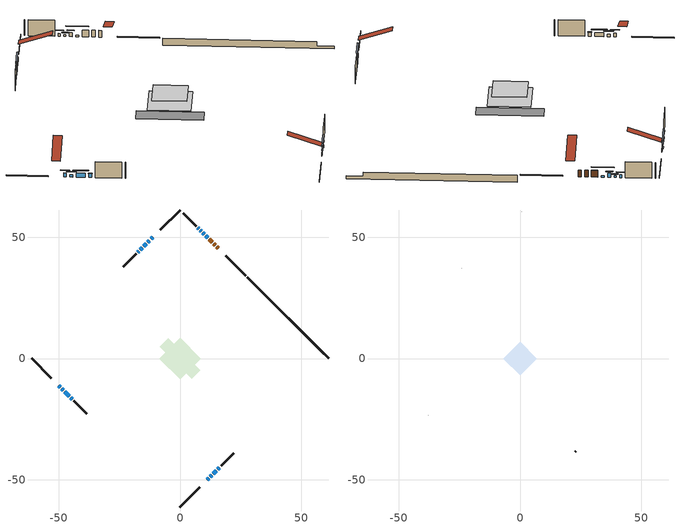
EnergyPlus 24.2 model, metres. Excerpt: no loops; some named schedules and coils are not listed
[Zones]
conditioned space
 floor adiabatic (AdiabaticFloorConstruction): -8.5,0 0,8.5 8.5,0 0,-8.5 z3.05
 floor foundation (Slab1 construction): -8.37,4.92 -4.92,8.37 8.37,-4.92 4.92,-8.37 z-1.49
 wall outside (RimJoist1 construction): 0,-61.27 8.25,-53.02 / -61.27,0 -53.02,-8.25 / 0,61.27 -8.25,53.02 / 27.13,34.14 18.88,42.38 z0.61:0.91
 wall outside (AdiabaticWallConstruction 1): 15.82,45.45 15.19,46.07 / 14.54,46.73 13.92,47.35 / 13.26,48.01 12.02,49.24 z0.61:2.64
 wall outside (AdiabaticWallConstruction): -11.31,49.95 -11.94,49.32 / -12.6,48.67 -13.32,47.95 / -15.67,45.59 -16.31,44.96 / 15.64,-45.63 16.27,-45 / -45.09,-16.17 -44.46,-16.81 / -16.96,44.31 -17.45,43.82 z0.61:1.78; 11.31,-49.95 11.91,-49.36 / -47.53,-13.74 -45.75,-15.52 / 12.56,-48.7 13.16,-48.11 / 10.05,51.22 9.45,51.81 z0.61:1.83; -49.95,-11.31 -49.45,-11.82 z0.61:1.81; -48.79,-12.47 -48.18,-13.08 z0.61:1.37; 11.37,49.9 10.7,50.56 z0.61:1.04; -13.97,47.29 -15.02,46.25 / 8.8,52.47 8.38,52.88 z0.61:1.17; 13.81,-47.45 14.98,-46.28 z0.61:1.5; 7.73,53.54 7.29,53.97 z0.61:1.45
 wall outside (Wall1 construction): 16.93,-44.34 22.16,-39.11 / -43.8,-17.46 -38.57,-22.69 / -18.1,43.16 -23.34,37.93 / 6.64,54.63 1.41,59.86 z0.61:5.49
 wall foundation (FoundationWall1 construction): 27.79,33.48,-1.49 27.79,33.48,0.61 57.92,3.35,0.61 57.92,3.35,-0.62 61.27,0,-0.62 61.27,0,-1.49
 window (WindowConstruction): -11.31,49.95 -11.94,49.32 z0.61:1.78
 window (WindowConstruction 9): -12.6,48.67 -13.32,47.95 z0.61:1.78
 window (WindowConstruction 10): 11.31,-49.95 11.91,-49.36 z0.61:1.83
 window (WindowConstruction 11): -49.95,-11.31 -49.45,-11.82 z0.61:1.8
 window (WindowConstruction 12): -48.79,-12.47 -48.18,-13.08 z0.61:1.37
 window (WindowConstruction 13): -47.53,-13.74 -45.75,-15.52 z0.61:1.83
 window (WindowConstruction 14): 11.37,49.9 10.7,50.56 z0.61:1.04
 window (WindowConstruction 15): -13.98,47.29 -15.02,46.25 z0.61:1.17
 window (WindowConstruction 1): -15.68,45.59 -16.3,44.96 z0.61:1.78
 window (WindowConstruction 16): 12.56,-48.7 13.16,-48.11 z0.61:1.83
 window (WindowConstruction 2): 13.81,-47.45 14.98,-46.28 z0.61:1.5
 window (WindowConstruction 3): 15.64,-45.63 16.27,-45 z0.61:1.78
 window (WindowConstruction 4): -45.09,-16.18 -44.46,-16.8 z0.61:1.78
 window (WindowConstruction 5): 10.05,51.22 9.45,51.81 z0.61:1.83
 window (WindowConstruction 6): 8.8,52.47 8.38,52.88 z0.61:1.17
 window (WindowConstruction 7): 7.73,53.54 7.3,53.97 z0.61:1.45
 window (WindowConstruction 8): -16.96,44.31 -17.45,43.82 z0.61:1.78
 door (Door): 15.82,45.45 15.19,46.07 z0.61:2.64
 door (Door 1): 14.54,46.73 13.92,47.35 z0.61:2.64
 door (Door 2): 13.26,48.01 12.02,49.24 z0.61:2.64
 ceiling adiabatic (AdiabaticFloorConstruction): 0,-8.5 8.5,0 0,8.5 -8.5,0 z3.05
attic - vented
 floor to conditioned space (Floor1 construction Reversed): -6.84,0 0,6.84 6.84,0 0,-6.84 z5.49
 wall outside (Wall3 construction): 22.81,-38.45 22.91,-38.36 / -37.92,-23.35 -37.82,-23.44 / -23.99,37.27 -24.09,37.18 / 0.75,60.52 0.66,60.61 z0.61:5.49
 roof outside (Roof1 construction): 10.66,-50.61,5.49 4,-43.95,8.63 2.24,-45.7,8.63 8.9,-52.36,5.49; -50.61,-10.66,5.49 -43.95,-4,8.63 -45.7,-2.24,8.63 -52.36,-8.9,5.49; -10.66,50.61,5.49 -4,43.95,8.63 -2.24,45.7,8.63 -8.9,52.36,5.49; 16.47,44.79,5.49 9.81,38.13,8.63 11.57,36.38,8.63 18.23,43.04,5.49
shading: -12,49.27 -11.26,50.01 -11.55,50.3 -12.29,49.56 z1.86; -13.96,47.3 -11.96,49.31 -12.17,49.52 -14.17,47.52 z2.69; 12.55,-48.71 10.67,-50.6 10.88,-50.81 12.76,-48.93 z2.74; -48.81,-12.46 -50.6,-10.67 -50.81,-10.88 -49.02,-12.67 z2.72; -47.54,-13.73 -49.44,-11.83 -49.65,-12.04 -47.75,-13.94 z2.28; -45.1,-16.16 -48.17,-13.1 -48.38,-13.31 -45.31,-16.37 z2.74; 8.77,52.5 13.3,47.96 13.52,48.17 8.98,52.71 z3.78; -16.96,44.31 -12.04,49.23 -12.25,49.44 -17.17,44.52 z3.91; -16.36,44.91 -15.62,45.65 -15.83,45.86 -16.57,45.12 z1.86; 15.09,-46.17 10.63,-50.64 10.84,-50.85 15.31,-46.38 z4.57; 15.04,-46.23 13.76,-47.51 13.97,-47.72 15.25,-46.44 z1.58; 16.32,-44.94 15.58,-45.68 15.79,-45.89 16.54,-45.15 z1.86; -44.41,-16.86 -45.15,-16.12 -45.36,-16.33 -44.62,-17.07 z1.86; 9.02,52.24 10.48,50.79 10.69,51 9.23,52.45 z2.44; 7.95,53.31 9.23,52.04 9.44,52.25 8.16,53.53 z1.78; 6.65,54.62 8.37,52.9 8.58,53.11 6.86,54.83 z2.36; -18.09,43.18 -16.32,44.95 -16.53,45.16 -18.3,43.39 z2.69
[Building]
Building 1: Terrain=Suburbs
[Site:Location]
Mont Joli AP_QC: Latitude {deg}=48.61; Longitude {deg}=-68.21; Time Zone {hr}=-5; Elevation {m}=52; Keep Site Location Information=Yes
[Site:GroundTemperature:Shallow]
-0.843868, -3.04892, -3.2255, -2.1791, 2.02165, 6.20283, 9.82768, 12.1239, 12.319, 10.4514, 6.91898, 2.86606
[Site:WaterMainsTemperature]
Calculation Method=Schedule; Temperature Schedule=mains temperature schedule
[Material] Roughness=Rough; Thermal Absorptance=0.9
Name | Thickness {m} | Conductivity {W/m-K} | Density {kg/m3} | Specific Heat {J/kg-K} | Solar Absorptance | Visible Absorptance
asphalt or fiberglass shingles | 0.00635 | 0.162714 | 1121.4 | 1465.45 | 0.4 | 0.4
ceiling loosefill ins | 0.169333 | 0.0480833 | 16.02 | 1046.75 | 0.7 | 0.7
ceiling stud and cavity | 0.1397 | 0.325149 | 65.682 | 1177.47 | 0.7 | 0.7
concrete 4.0 in. | 0.1016 | 1.803125 | 2242.8 | 837.4 | 0.7 | 0.7
concrete 8.0 in. | 0.2032 | 1.803125 | 2242.8 | 837.4 | 0.7 | 0.7
door material | 0.04445 | 0.0451087 | 512.64 | 1214.23 | 0.7 | 0.7
door material 1 | 0.04445 | 0.188738 | 512.64 | 1214.23 | 0.7 | 0.7
exterior vertical ins | 0.0330777 | 0.029427 | 32.04 | 1214.23 | 0.7 | 0.7
floor covering | 0.0127 | 0.0433444 | 54.468 | 1339.84 | 0.6 | 0.6
floor rigid ins; wall rigid ins | 0.512978 | 0.029427 | 32.04 | 1214.23 | 0.7 | 0.7
floor stud and cavity | 0.1397 | 1.75129 | 37.0049 | 1207.88 | 0.7 | 0.7
furniture material conditioned space 1 | 0.1524 | 0.115458 | 640.8 | 1214.23 | 0.6 | 0.6
gypsum board | 0.0127 | 0.160291 | 801 | 837.4 | 0.6 | 0.6
gypsum board 1 | 0.0127 | 0.160291 | 801 | 837.4 | 0.7 | 0.7
osb sheathing 0.5 in. | 0.0127 | 0.115458 | 512.64 | 1214.23 | 0.7 | 0.7
osb sheathing 0.75 in. | 0.01905 | 0.115458 | 512.64 | 1214.23 | 0.7 | 0.7
osb sheathing 2.0 in. | 0.0508 | 0.115458 | 512.64 | 1214.23 | 0.7 | 0.7
rim joist stud and cavity | 0.0508 | 0.0281854 | 125.044 | 1163.47 | 0.6 | 0.6
wall stud and cavity | 0.1397 | 0.0917207 | 139.0536 | 1170.24 | 0.7 | 0.7
wall stud and cavity 1 | 0.0889 | 6.9971 | 50.32683 | 1063.81 | 0.6 | 0.6
wall stud and cavity 2 | 0.0889 | 0.380278 | 52.3479 | 1209.89 | 0.7 | 0.7
wall stud and cavity 3 | 0.0889 | 0.391764 | 83.0341 | 1211.67 | 0.7 | 0.7
wood siding | 0.0254 | 0.102417 | 544.68 | 1172.36 | 0.4 | 0.4
wood siding 1 | 0.00254 | 0.102417 | 544.68 | 1172.36 | 0.4 | 0.4
wood siding 2; wood siding 3; wood siding 4 | 0.0254 | 0.102417 | 544.68 | 1172.36 | 0.7 | 0.7
[WindowMaterial:SimpleGlazingSystem]
Name | U-Factor {W/m2-K} | Solar Heat Gain Coefficient
WindowMaterial | 2.95597 | 0.57
WindowMaterial 1 | 2.94291 | 0.59
WindowMaterial 10 | 3.01161 | 0.47
WindowMaterial 2 | 2.958238 | 0.57
WindowMaterial 3 | 3.02297 | 0.45
WindowMaterial 4 | 2.99912 | 0.5
WindowMaterial 5 | 2.97584 | 0.54
WindowMaterial 6 | 2.946882 | 0.58
WindowMaterial 7 | 2.972433 | 0.55
WindowMaterial 8 | 2.98152 | 0.53
WindowMaterial 9 | 3.032052 | 0.45
[Construction]
AdiabaticFloorConstruction: floor stud and cavity, floor rigid ins, osb sheathing 0.75 in., floor covering
AdiabaticWallConstruction: wood siding 3, wall rigid ins, wall stud and cavity 2, gypsum board
AdiabaticWallConstruction 1: wood siding 4, wall rigid ins, wall stud and cavity 2, gypsum board
Door: door material
Door 1; Door 2: door material 1
Floor1 construction Reversed: gypsum board, ceiling stud and cavity, ceiling loosefill ins
FoundationWall1 construction: concrete 8.0 in., gypsum board 1
furniture construction conditioned space 1: furniture material conditioned space 1
PartitionWallConstruction: gypsum board, wall stud and cavity 3, gypsum board
RimJoist1 construction: wood siding 2, osb sheathing 2.0 in., rim joist stud and cavity
Roof1 construction: asphalt or fiberglass shingles
Slab1 construction: concrete 4.0 in.
Wall1 construction: wood siding, osb sheathing 0.5 in., wall stud and cavity, gypsum board
Wall3 construction: wood siding 1, wall stud and cavity 1
WindowConstruction; WindowConstruction 1; WindowConstruction 3; WindowConstruction 4: WindowMaterial
WindowConstruction 10; WindowConstruction 13; WindowConstruction 16; WindowConstruction 5: WindowMaterial 2
WindowConstruction 11: WindowMaterial 7
WindowConstruction 12: WindowMaterial 8
WindowConstruction 14: WindowMaterial 9
WindowConstruction 15: WindowMaterial 10
WindowConstruction 2: WindowMaterial 1
WindowConstruction 6: WindowMaterial 3
WindowConstruction 7: WindowMaterial 4
WindowConstruction 8: WindowMaterial 5
WindowConstruction 9: WindowMaterial 6
[Zone] Multiplier=1; Part of Total Floor Area=Yes
Name | Volume {m3}
attic - vented | 47.6733
conditioned space | 544.1
[Space]
Name | Zone | Volume {m3}
attic - vented 1 | attic - vented | 47.6733
conditioned space 1 | conditioned space | 544.1
[ZoneInfiltration:EffectiveLeakageArea]
infil attic - vented 1: Zone or Space=attic - vented 1; Schedule=Always On Discrete; Effective Air Leakage Area {cm2}=3253.22; Stack Coefficient=0.000557467; Wind Coefficient=1.59525e-05
[ZoneMixing]
whole house fan mix: Zone or Space=attic - vented; Schedule=Always On Continuous; Design Flow Rate Calculation Method=Flow/Zone; Design Flow Rate {m3/s}=0; Source Zone or Space=conditioned space
[SurfaceProperty:ExposedFoundationPerimeter]
Slab1: Exposed Perimeter Calculation Method=TotalExposedPerimeter; Total Exposed Perimeter {m}=47.347
[InternalMass] Zone or ZoneList=conditioned space; Space or SpaceList=conditioned space 1
Name | Construction | Surface Area {m2}
furniture mass conditioned space 1 | furniture construction conditioned space 1 | 94.5279
partition wall mass | PartitionWallConstruction | 236.32
[Lights]
interior lighting: Zone or ZoneList or Space or SpaceList=conditioned space 1; Schedule=interior lighting schedule; Design Level Calculation Method=LightingLevel; Lighting Level {W}=343.2; Return Air Fraction=0; Fraction Radiant=0.6; Fraction Visible=0.2; Fraction Replaceable=1
[People]
occupants: Zone or ZoneList or Space or SpaceList=conditioned space 1; Number of People Schedule=occupants schedule; Number of People Calculation Method=People; Number of People=3; Fraction Radiant=0.314171; Sensible Heat Fraction=0.56303; Activity Level Schedule=occupants activity schedule; Carbon Dioxide Generation Rate {m3/s-W}=0; Enable ASHRAE 55 Comfort Warnings=No; Mean Radiant Temperature Calculation Type=EnclosureAveraged
[ElectricEquipment] Zone or ZoneList or Space or SpaceList=conditioned space 1; Design Level Calculation Method=EquipmentLevel
Name | Schedule | Design Level {W} | Fraction Latent | Fraction Radiant | Fraction Lost
clothes dryer | clothes dryer schedule | 140.772 | 0.015 | 0.081 | 0.85
clothes washer | clothes washer schedule | 32.1985 | 0.03 | 0.162 | 0.7
cooking range | cooking range schedule | 215.147 | 0.08 | 0.432 | 0.2
dishwasher | dishwasher schedule | 66.8632 | 0.3 | 0.18 | 0.4
fridge | fridge schedule | 72.9452 | 0 | 0.6 | 0
mech vent house fan | mech vent house fan schedule | 0 | 0 | 0 | 1
mech vent house fan cfis | mech vent house fan cfis schedule | 0 | 0 | 0 | 0
mech vent range fan 0 | mech vent range fan 0 schedule | 150 | 0 | 0 | 1
misc plug loads | misc plug loads schedule | 494.7 | 0.045 | 0.513 | 0.1
whole house fan | Always On Discrete | 0 | 0 | 0 | 1
[OtherEquipment] Zone or ZoneList or Space or SpaceList=conditioned space 1; Design Level Calculation Method=EquipmentLevel
Name | Fuel Type | Schedule | Design Level {W} | Fraction Latent | Fraction Radiant | Fraction Lost
clothes dryer 1 | Electricity | clothes dryer schedule | 0 | 0.015 | 0.081 | 0.85
cooking range 1 | Electricity | cooking range schedule | 0 | 0.08 | 0.432 | 0.2
general water use latent | None | general water use schedule | 62.594 | 1 | 0 | 0
general water use sensible | None | general water use schedule | -61.6891 | 0 | 0.6 | 0
mech vent house fan latent load | None | Always On Discrete | 0 | 1 | 0 | 0
mech vent house fan sensible load | None | Always On Discrete | 0 | 0 | 0 | 0
water heater energy adjustment1 | Electricity | Always On Discrete | 0.01 | 0 | 0 | 1
[ZoneInfiltration:DesignFlowRate] Zone or ZoneList or Space or SpaceList=conditioned space 1; Schedule=Always On Discrete; Design Flow Rate Calculation Method=Flow/Zone; Design Flow Rate {m3/s}=0
infil flow; natural vent flow; whole house fan flow
[ZoneControl:Thermostat]
conditioned space Thermostat: Zone or ZoneList=conditioned space; Control Type Schedule=conditioned space Thermostat Schedule; Control 1=conditioned space temperature setpoint; Temperature Difference Between Cutout And Setpoint {deltaC}=0
[ThermostatSetpoint:DualSetpoint]
conditioned space temperature setpoint: Heating Setpoint Temperature Schedule=heating setpoint; Cooling Setpoint Temperature Schedule=cooling setpoint
[AirLoopHVAC:UnitarySystem]
unit heater unitary system: Control Type=Load; Controlling Zone or Thermostat Location=conditioned space; Dehumidification Control Type=None; Availability Schedule=Always On Discrete; Supply Fan=unit heater supply fan; Fan Placement=BlowThrough; Supply Air Fan Operating Mode Schedule=unit heater auto fan schedule; Heating Coil=unit heater htg coil; DX Heating Coil Sizing Ratio=1; Use DOAS DX Cooling Coil=No; Minimum Supply Air Temperature {C}=2; Latent Load Control=SensibleOnlyLoadControl; Cooling Supply Air Flow Rate Method=None; Heating Supply Air Flow Rate Method=SupplyAirFlowRate; Heating Supply Air Flow Rate {m3/s}=0.00141584; No Load Supply Air Flow Rate Method=SupplyAirFlowRate; No Load Supply Air Flow Rate {m3/s}=0; No Load Supply Air Flow Rate Control Set To Low Speed=Yes; Maximum Supply Air Temperature {C}=48.8889; Maximum Outdoor Dry-Bulb Temperature for Supplemental Heater Operation {C}=21; Ancillary On-Cycle Electric Power {W}=0; Ancillary Off-Cycle Electric Power {W}=0
[Zone equipment]
conditioned space: electric baseboard, unit heater unitary system
[Foundation:Kiva]
Foundation Kiva 1: Initial Indoor Air Temperature {C}=18; Wall Height Above Grade {m}=0.609996; Wall Depth Below Slab {m}=0.2032; Custom Block Material Name 1=exterior vertical ins; Custom Block Depth 1 {m}=2.10001; Custom Block X Position 1 {m}=0.2159; Custom Block Z Position 1 {m}=0
[Foundation:Kiva:Settings]
Soil Conductivity {W/m-K}=0.849921; Soil Density {kg/m3}=1842.3; Soil Specific Heat {J/kg-K}=418.7; Ground Solar Absorptivity=0.9; Ground Thermal Absorptivity=0.9; Ground Surface Roughness {m}=0.03; Far-Field Width {m}=40; Deep-Ground Boundary Condition=ZeroFlux; Deep-Ground Depth {m}=40; Minimum Cell Dimension {m}=0.2; Maximum Cell Growth Coefficient=3; Simulation Timestep=Timestep
[Exterior:Lights]
exterior lighting: Schedule=exterior lighting schedule; Design Level {W}=75.6
[EnergyManagementSystem:Sensor] Output:Variable or Output:Meter Index Key=conditioned space
Name | Output:Variable or Output:Meter
conditioned_space_clg_unmet_s | Zone Cooling Setpoint Not Met Time
conditioned_space_htg_unmet_s | Zone Heating Setpoint Not Met Time
fridge_tin_s; tin_s; tin_s_1 | Zone Mean Air Temperature
tout_s | Zone Outdoor Air Drybulb Temperature
win_s | Zone Air Humidity Ratio
[Schedule:Constant]
Name | Hourly Value
Always On Continuous; mech vent house fan schedule; mech vent house fan cfis schedule; Always On Discrete | 1
occupants activity schedule | 117.228
fridge schedule; unit heater auto fan schedule | 0
[Schedule:Week:Daily]
interior lighting schedule Week Rule - Jan1-Jan27: interior lighting schedule day, interior lighting schedule day, interior lighting schedule day, interior lighting schedule day, interior lighting schedule day, interior lighting schedule day, interior lighting schedule day, interior lighting schedule default day, interior lighting schedule default day, interior lighting schedule default day, interior lighting schedule default day, interior lighting schedule default day
interior lighting schedule Week Rule - Jan28-Feb3: interior lighting schedule day, interior lighting schedule day, interior lighting schedule day, interior lighting schedule day, interior lighting schedule day 1, interior lighting schedule day 1, interior lighting schedule day 1, interior lighting schedule default day, interior lighting schedule default day, interior lighting schedule default day, interior lighting schedule default day, interior lighting schedule default day
interior lighting schedule Week Rule - Feb4-Feb24: interior lighting schedule day 1, interior lighting schedule day 1, interior lighting schedule day 1, interior lighting schedule day 1, interior lighting schedule day 1, interior lighting schedule day 1, interior lighting schedule day 1, interior lighting schedule default day, interior lighting schedule default day, interior lighting schedule default day, interior lighting schedule default day, interior lighting schedule default day
interior lighting schedule Week Rule - Feb25-Mar3: interior lighting schedule day 1, interior lighting schedule day 1, interior lighting schedule day 1, interior lighting schedule day 1, interior lighting schedule day 2, interior lighting schedule day 2, interior lighting schedule day 2, interior lighting schedule default day, interior lighting schedule default day, interior lighting schedule default day, interior lighting schedule default day, interior lighting schedule default day
interior lighting schedule Week Rule - Mar4-Mar31: interior lighting schedule day 2, interior lighting schedule day 2, interior lighting schedule day 2, interior lighting schedule day 2, interior lighting schedule day 2, interior lighting schedule day 2, interior lighting schedule day 2, interior lighting schedule default day, interior lighting schedule default day, interior lighting schedule default day, interior lighting schedule default day, interior lighting schedule default day
interior lighting schedule Week Rule - Apr1-Apr28: interior lighting schedule day 3, interior lighting schedule day 3, interior lighting schedule day 3, interior lighting schedule day 3, interior lighting schedule day 3, interior lighting schedule day 3, interior lighting schedule day 3, interior lighting schedule default day, interior lighting schedule default day, interior lighting schedule default day, interior lighting schedule default day, interior lighting schedule default day
interior lighting schedule Week Rule - Apr29-May5: interior lighting schedule day 3, interior lighting schedule day 3, interior lighting schedule day 4, interior lighting schedule day 4, interior lighting schedule day 4, interior lighting schedule day 4, interior lighting schedule day 4, interior lighting schedule default day, interior lighting schedule default day, interior lighting schedule default day, interior lighting schedule default day, interior lighting schedule default day
interior lighting schedule Week Rule - May6-May26: interior lighting schedule day 4, interior lighting schedule day 4, interior lighting schedule day 4, interior lighting schedule day 4, interior lighting schedule day 4, interior lighting schedule day 4, interior lighting schedule day 4, interior lighting schedule default day, interior lighting schedule default day, interior lighting schedule default day, interior lighting schedule default day, interior lighting schedule default day
interior lighting schedule Week Rule - May27-Jun2: interior lighting schedule day 4, interior lighting schedule day 4, interior lighting schedule day 4, interior lighting schedule day 4, interior lighting schedule day 4, interior lighting schedule day 5, interior lighting schedule day 5, interior lighting schedule default day, interior lighting schedule default day, interior lighting schedule default day, interior lighting schedule default day, interior lighting schedule default day
interior lighting schedule Week Rule - Jun3-Jun30: interior lighting schedule day 5, interior lighting schedule day 5, interior lighting schedule day 5, interior lighting schedule day 5, interior lighting schedule day 5, interior lighting schedule day 5, interior lighting schedule day 5, interior lighting schedule default day, interior lighting schedule default day, interior lighting schedule default day, interior lighting schedule default day, interior lighting schedule default day
interior lighting schedule Week Rule - Jul1-Jul28: interior lighting schedule day 6, interior lighting schedule day 6, interior lighting schedule day 6, interior lighting schedule day 6, interior lighting schedule day 6, interior lighting schedule day 6, interior lighting schedule day 6, interior lighting schedule default day, interior lighting schedule default day, interior lighting schedule default day, interior lighting schedule default day, interior lighting schedule default day
interior lighting schedule Week Rule - Jul29-Aug4: interior lighting schedule day 6, interior lighting schedule day 6, interior lighting schedule day 6, interior lighting schedule day 7, interior lighting schedule day 7, interior lighting schedule day 7, interior lighting schedule day 7, interior lighting schedule default day, interior lighting schedule default day, interior lighting schedule default day, interior lighting schedule default day, interior lighting schedule default day
interior lighting schedule Week Rule - Aug5-Aug25: interior lighting schedule day 7, interior lighting schedule day 7, interior lighting schedule day 7, interior lighting schedule day 7, interior lighting schedule day 7, interior lighting schedule day 7, interior lighting schedule day 7, interior lighting schedule default day, interior lighting schedule default day, interior lighting schedule default day, interior lighting schedule default day, interior lighting schedule default day
interior lighting schedule Week Rule - Aug26-Sep1: interior lighting schedule day 7, interior lighting schedule day 7, interior lighting schedule day 7, interior lighting schedule day 7, interior lighting schedule day 7, interior lighting schedule day 7, interior lighting schedule day 8, interior lighting schedule default day, interior lighting schedule default day, interior lighting schedule default day, interior lighting schedule default day, interior lighting schedule default day
interior lighting schedule Week Rule - Sep2-Sep29: interior lighting schedule day 8, interior lighting schedule day 8, interior lighting schedule day 8, interior lighting schedule day 8, interior lighting schedule day 8, interior lighting schedule day 8, interior lighting schedule day 8, interior lighting schedule default day, interior lighting schedule default day, interior lighting schedule default day, interior lighting schedule default day, interior lighting schedule default day
interior lighting schedule Week Rule - Sep30-Oct6: interior lighting schedule day 8, interior lighting schedule day 9, interior lighting schedule day 9, interior lighting schedule day 9, interior lighting schedule day 9, interior lighting schedule day 9, interior lighting schedule day 9, interior lighting schedule default day, interior lighting schedule default day, interior lighting schedule default day, interior lighting schedule default day, interior lighting schedule default day
interior lighting schedule Week Rule - Oct7-Oct27: interior lighting schedule day 9, interior lighting schedule day 9, interior lighting schedule day 9, interior lighting schedule day 9, interior lighting schedule day 9, interior lighting schedule day 9, interior lighting schedule day 9, interior lighting schedule default day, interior lighting schedule default day, interior lighting schedule default day, interior lighting schedule default day, interior lighting schedule default day
interior lighting schedule Week Rule - Oct28-Nov3: interior lighting schedule day 9, interior lighting schedule day 9, interior lighting schedule day 9, interior lighting schedule day 9, interior lighting schedule day 10, interior lighting schedule day 10, interior lighting schedule day 10, interior lighting schedule default day, interior lighting schedule default day, interior lighting schedule default day, interior lighting schedule default day, interior lighting schedule default day
interior lighting schedule Week Rule - Nov4-Nov24: interior lighting schedule day 10, interior lighting schedule day 10, interior lighting schedule day 10, interior lighting schedule day 10, interior lighting schedule day 10, interior lighting schedule day 10, interior lighting schedule day 10, interior lighting schedule default day, interior lighting schedule default day, interior lighting schedule default day, interior lighting schedule default day, interior lighting schedule default day
interior lighting schedule Week Rule - Nov25-Dec1: interior lighting schedule day 10, interior lighting schedule day 10, interior lighting schedule day 10, interior lighting schedule day 10, interior lighting schedule day 10, interior lighting schedule day 10, interior lighting schedule day 11, interior lighting schedule default day, interior lighting schedule default day, interior lighting schedule default day, interior lighting schedule default day, interior lighting schedule default day
interior lighting schedule Week Rule - Dec2-Dec31: interior lighting schedule day 11, interior lighting schedule day 11, interior lighting schedule day 11, interior lighting schedule day 11, interior lighting schedule day 11, interior lighting schedule day 11, interior lighting schedule day 11, interior lighting schedule default day, interior lighting schedule default day, interior lighting schedule default day, interior lighting schedule default day, interior lighting schedule default day
occupants schedule Week Rule - Jan1-Dec31: occupants schedule day, occupants schedule day, occupants schedule day, occupants schedule day, occupants schedule day, occupants schedule day, occupants schedule day, occupants schedule default day, occupants schedule default day, occupants schedule default day, occupants schedule default day, occupants schedule default day
clothes dryer schedule Week Rule - Jan1-Dec31: clothes dryer schedule day, clothes dryer schedule day, clothes dryer schedule day, clothes dryer schedule day, clothes dryer schedule day, clothes dryer schedule day, clothes dryer schedule day, clothes dryer schedule default day, clothes dryer schedule default day, clothes dryer schedule default day, clothes dryer schedule default day, clothes dryer schedule default day
clothes washer schedule Week Rule - Jan1-Dec31: clothes washer schedule day, clothes washer schedule day, clothes washer schedule day, clothes washer schedule day, clothes washer schedule day, clothes washer schedule day, clothes washer schedule day, clothes washer schedule default day, clothes washer schedule default day, clothes washer schedule default day, clothes washer schedule default day, clothes washer schedule default day
cooking range schedule Week Rule - Jan1-Dec31: cooking range schedule day, cooking range schedule day, cooking range schedule day, cooking range schedule day, cooking range schedule day, cooking range schedule day, cooking range schedule day, cooking range schedule default day, cooking range schedule default day, cooking range schedule default day, cooking range schedule default day, cooking range schedule default day
dishwasher schedule Week Rule - Jan1-Dec31: dishwasher schedule day, dishwasher schedule day, dishwasher schedule day, dishwasher schedule day, dishwasher schedule day, dishwasher schedule day, dishwasher schedule day, dishwasher schedule default day, dishwasher schedule default day, dishwasher schedule default day, dishwasher schedule default day, dishwasher schedule default day
mech vent range fan 0 schedule Week Rule - Jan1-Dec31: mech vent range fan 0 schedule day, mech vent range fan 0 schedule day, mech vent range fan 0 schedule day, mech vent range fan 0 schedule day, mech vent range fan 0 schedule day, mech vent range fan 0 schedule day, mech vent range fan 0 schedule day, mech vent range fan 0 schedule default day, mech vent range fan 0 schedule default day, mech vent range fan 0 schedule default day, mech vent range fan 0 schedule default day, mech vent range fan 0 schedule default day
misc plug loads schedule Week Rule - Jan1-Dec31: misc plug loads schedule day, misc plug loads schedule day, misc plug loads schedule day, misc plug loads schedule day, misc plug loads schedule day, misc plug loads schedule day, misc plug loads schedule day, misc plug loads schedule default day, misc plug loads schedule default day, misc plug loads schedule default day, misc plug loads schedule default day, misc plug loads schedule default day
general water use schedule Week Rule - Jan1-Dec31: general water use schedule day, general water use schedule day, general water use schedule day, general water use schedule day, general water use schedule day, general water use schedule day, general water use schedule day, general water use schedule default day, general water use schedule default day, general water use schedule default day, general water use schedule default day, general water use schedule default day
exterior lighting schedule Week Rule - Jan1-Jan27: exterior lighting schedule day, exterior lighting schedule day, exterior lighting schedule day, exterior lighting schedule day, exterior lighting schedule day, exterior lighting schedule day, exterior lighting schedule day, exterior lighting schedule default day, exterior lighting schedule default day, exterior lighting schedule default day, exterior lighting schedule default day, exterior lighting schedule default day
exterior lighting schedule Week Rule - Jan28-Feb3: exterior lighting schedule day, exterior lighting schedule day, exterior lighting schedule day, exterior lighting schedule day, exterior lighting schedule day 1, exterior lighting schedule day 1, exterior lighting schedule day 1, exterior lighting schedule default day, exterior lighting schedule default day, exterior lighting schedule default day, exterior lighting schedule default day, exterior lighting schedule default day
exterior lighting schedule Week Rule - Feb4-Feb24: exterior lighting schedule day 1, exterior lighting schedule day 1, exterior lighting schedule day 1, exterior lighting schedule day 1, exterior lighting schedule day 1, exterior lighting schedule day 1, exterior lighting schedule day 1, exterior lighting schedule default day, exterior lighting schedule default day, exterior lighting schedule default day, exterior lighting schedule default day, exterior lighting schedule default day
exterior lighting schedule Week Rule - Feb25-Mar3: exterior lighting schedule day 1, exterior lighting schedule day 1, exterior lighting schedule day 1, exterior lighting schedule day 1, exterior lighting schedule day 2, exterior lighting schedule day 2, exterior lighting schedule day 2, exterior lighting schedule default day, exterior lighting schedule default day, exterior lighting schedule default day, exterior lighting schedule default day, exterior lighting schedule default day
exterior lighting schedule Week Rule - Mar4-Mar31: exterior lighting schedule day 2, exterior lighting schedule day 2, exterior lighting schedule day 2, exterior lighting schedule day 2, exterior lighting schedule day 2, exterior lighting schedule day 2, exterior lighting schedule day 2, exterior lighting schedule default day, exterior lighting schedule default day, exterior lighting schedule default day, exterior lighting schedule default day, exterior lighting schedule default day
exterior lighting schedule Week Rule - Apr1-Apr28: exterior lighting schedule day 3, exterior lighting schedule day 3, exterior lighting schedule day 3, exterior lighting schedule day 3, exterior lighting schedule day 3, exterior lighting schedule day 3, exterior lighting schedule day 3, exterior lighting schedule default day, exterior lighting schedule default day, exterior lighting schedule default day, exterior lighting schedule default day, exterior lighting schedule default day
exterior lighting schedule Week Rule - Apr29-May5: exterior lighting schedule day 3, exterior lighting schedule day 3, exterior lighting schedule day 4, exterior lighting schedule day 4, exterior lighting schedule day 4, exterior lighting schedule day 4, exterior lighting schedule day 4, exterior lighting schedule default day, exterior lighting schedule default day, exterior lighting schedule default day, exterior lighting schedule default day, exterior lighting schedule default day
exterior lighting schedule Week Rule - May6-May26: exterior lighting schedule day 4, exterior lighting schedule day 4, exterior lighting schedule day 4, exterior lighting schedule day 4, exterior lighting schedule day 4, exterior lighting schedule day 4, exterior lighting schedule day 4, exterior lighting schedule default day, exterior lighting schedule default day, exterior lighting schedule default day, exterior lighting schedule default day, exterior lighting schedule default day
exterior lighting schedule Week Rule - May27-Jun2: exterior lighting schedule day 4, exterior lighting schedule day 4, exterior lighting schedule day 4, exterior lighting schedule day 4, exterior lighting schedule day 4, exterior lighting schedule day 5, exterior lighting schedule day 5, exterior lighting schedule default day, exterior lighting schedule default day, exterior lighting schedule default day, exterior lighting schedule default day, exterior lighting schedule default day
exterior lighting schedule Week Rule - Jun3-Jun30: exterior lighting schedule day 5, exterior lighting schedule day 5, exterior lighting schedule day 5, exterior lighting schedule day 5, exterior lighting schedule day 5, exterior lighting schedule day 5, exterior lighting schedule day 5, exterior lighting schedule default day, exterior lighting schedule default day, exterior lighting schedule default day, exterior lighting schedule default day, exterior lighting schedule default day
exterior lighting schedule Week Rule - Jul1-Jul28: exterior lighting schedule day 6, exterior lighting schedule day 6, exterior lighting schedule day 6, exterior lighting schedule day 6, exterior lighting schedule day 6, exterior lighting schedule day 6, exterior lighting schedule day 6, exterior lighting schedule default day, exterior lighting schedule default day, exterior lighting schedule default day, exterior lighting schedule default day, exterior lighting schedule default day
exterior lighting schedule Week Rule - Jul29-Aug4: exterior lighting schedule day 6, exterior lighting schedule day 6, exterior lighting schedule day 6, exterior lighting schedule day 7, exterior lighting schedule day 7, exterior lighting schedule day 7, exterior lighting schedule day 7, exterior lighting schedule default day, exterior lighting schedule default day, exterior lighting schedule default day, exterior lighting schedule default day, exterior lighting schedule default day
[Schedule:Year]
interior lighting schedule: interior lighting schedule Week Rule - Jan1-Jan27, 1, 1, 1, 27, interior lighting schedule Week Rule - Jan28-Feb3, 1, 28, 2, 3, interior lighting schedule Week Rule - Feb4-Feb24, 2, 4, 2, 24, interior lighting schedule Week Rule - Feb25-Mar3, 2, 25, 3, 3, interior lighting schedule Week Rule - Mar4-Mar31, 3, 4, 3, 31, interior lighting schedule Week Rule - Apr1-Apr28, 4, 1, 4, 28, interior lighting schedule Week Rule - Apr29-May5, 4, 29, 5, 5, interior lighting schedule Week Rule - May6-May26, 5, 6, 5, 26, interior lighting schedule Week Rule - May27-Jun2, 5, 27, 6, 2, interior lighting schedule Week Rule - Jun3-Jun30, 6, 3, 6, 30, interior lighting schedule Week Rule - Jul1-Jul28, 7, 1, 7, 28, interior lighting schedule Week Rule - Jul29-Aug4, 7, 29, 8, 4, interior lighting schedule Week Rule - Aug5-Aug25, 8, 5, 8, 25, interior lighting schedule Week Rule - Aug26-Sep1, 8, 26, 9, 1, interior lighting schedule Week Rule - Sep2-Sep29, 9, 2, 9, 29, interior lighting schedule Week Rule - Sep30-Oct6, 9, 30, 10, 6, interior lighting schedule Week Rule - Oct7-Oct27, 10, 7, 10, 27, interior lighting schedule Week Rule - Oct28-Nov3, 10, 28, 11, 3, interior lighting schedule Week Rule - Nov4-Nov24, 11, 4, 11, 24, interior lighting schedule Week Rule - Nov25-Dec1, 11, 25, 12, 1, interior lighting schedule Week Rule - Dec2-Dec31, 12, 2, 12, 31
occupants schedule: occupants schedule Week Rule - Jan1-Dec31, 1, 1, 12, 31
clothes dryer schedule: clothes dryer schedule Week Rule - Jan1-Dec31, 1, 1, 12, 31
clothes washer schedule: clothes washer schedule Week Rule - Jan1-Dec31, 1, 1, 12, 31
cooking range schedule: cooking range schedule Week Rule - Jan1-Dec31, 1, 1, 12, 31
dishwasher schedule: dishwasher schedule Week Rule - Jan1-Dec31, 1, 1, 12, 31
mech vent range fan 0 schedule: mech vent range fan 0 schedule Week Rule - Jan1-Dec31, 1, 1, 12, 31
misc plug loads schedule: misc plug loads schedule Week Rule - Jan1-Dec31, 1, 1, 12, 31
general water use schedule: general water use schedule Week Rule - Jan1-Dec31, 1, 1, 12, 31
exterior lighting schedule: exterior lighting schedule Week Rule - Jan1-Jan27, 1, 1, 1, 27, exterior lighting schedule Week Rule - Jan28-Feb3, 1, 28, 2, 3, exterior lighting schedule Week Rule - Feb4-Feb24, 2, 4, 2, 24, exterior lighting schedule Week Rule - Feb25-Mar3, 2, 25, 3, 3, exterior lighting schedule Week Rule - Mar4-Mar31, 3, 4, 3, 31, exterior lighting schedule Week Rule - Apr1-Apr28, 4, 1, 4, 28, exterior lighting schedule Week Rule - Apr29-May5, 4, 29, 5, 5, exterior lighting schedule Week Rule - May6-May26, 5, 6, 5, 26, exterior lighting schedule Week Rule - May27-Jun2, 5, 27, 6, 2, exterior lighting schedule Week Rule - Jun3-Jun30, 6, 3, 6, 30, exterior lighting schedule Week Rule - Jul1-Jul28, 7, 1, 7, 28, exterior lighting schedule Week Rule - Jul29-Aug4, 7, 29, 8, 4, exterior lighting schedule Week Rule - Aug5-Aug25, 8, 5, 8, 25, exterior lighting schedule Week Rule - Aug26-Sep1, 8, 26, 9, 1, exterior lighting schedule Week Rule - Sep2-Sep29, 9, 2, 9, 29, exterior lighting schedule Week Rule - Sep30-Oct6, 9, 30, 10, 6, exterior lighting schedule Week Rule - Oct7-Oct27, 10, 7, 10, 27, exterior lighting schedule Week Rule - Oct28-Nov3, 10, 28, 11, 3, exterior lighting schedule Week Rule - Nov4-Nov24, 11, 4, 11, 24, exterior lighting schedule Week Rule - Nov25-Dec1, 11, 25, 12, 1, exterior lighting schedule Week Rule - Dec2-Dec31, 12, 2, 12, 31
[Schedule:Compact]
conditioned space Thermostat Schedule: Through: 12/31, For: AllDays, Until: 24:00, 4
mains temperature schedule: Through: 01/01, For: AllDays, Until: 24:00, 4.55833, Through: 01/02, For: AllDays, Until: 24:00, 4.48833, Through: 01/03, For: AllDays, Until: 24:00, 4.41944, Through: 01/04, For: AllDays, Until: 24:00, 4.35111, Through: 01/05, For: AllDays, Until: 24:00, 4.28389, Through: 01/06, For: AllDays, Until: 24:00, 4.21778, Through: 01/07, For: AllDays, Until: 24:00, 4.15278, Through: 01/08, For: AllDays, Until: 24:00, 4.08889, Through: 01/09, For: AllDays, Until: 24:00, 4.02611, Through: 01/10, For: AllDays, Until: 24:00, 3.96444, Through: 01/11, For: AllDays, Until: 24:00, 3.90333, Through: 01/12, For: AllDays, Until: 24:00, 3.84389, Through: 01/13, For: AllDays, Until: 24:00, 3.78556, Through: 01/14, For: AllDays, Until: 24:00, 3.72833, Through: 01/15, For: AllDays, Until: 24:00, 3.67222, Through: 01/16, For: AllDays, Until: 24:00, 3.61722, Through: 01/17, For: AllDays, Until: 24:00, 3.56333, Through: 01/18, For: AllDays, Until: 24:00, 3.51111, Through: 01/19, For: AllDays, Until: 24:00, 3.46, Through: 01/20, For: AllDays, Until: 24:00, 3.41, Through: 01/21, For: AllDays, Until: 24:00, 3.36111, Through: 01/22, For: AllDays, Until: 24:00, 3.31389, Through: 01/23, For: AllDays, Until: 24:00, 3.26778, Through: 01/24, For: AllDays, Until: 24:00, 3.22278, Through: 01/25, For: AllDays, Until: 24:00, 3.17944, Through: 01/26, For: AllDays, Until: 24:00, 3.13722, Through: 01/27, For: AllDays, Until: 24:00, 3.09667, Through: 01/28, For: AllDays, Until: 24:00, 3.05722, Through: 01/29, For: AllDays, Until: 24:00, 3.01944, Through: 01/30, For: AllDays, Until: 24:00, 2.98278, Through: 01/31, For: AllDays, Until: 24:00, 2.94778, Through: 02/01, For: AllDays, Until: 24:00, 2.91389, Through: 02/02, For: AllDays, Until: 24:00, 2.88167, Through: 02/03, For: AllDays, Until: 24:00, 2.85056, Through: 02/04, For: AllDays, Until: 24:00, 2.82111, Through: 02/05, For: AllDays, Until: 24:00, 2.79278, Through: 02/06, For: AllDays, Until: 24:00, 2.76667, Through: 02/07, For: AllDays, Until: 24:00, 2.74111, Through: 02/08, For: AllDays, Until: 24:00, 2.71778, Through: 02/09, For: AllDays, Until: 24:00, 2.69556, Through: 02/10, For: AllDays, Until: 24:00, 2.675, Through: 02/11, For: AllDays, Until: 24:00, 2.65556, Through: 02/12, For: AllDays, Until: 24:00, 2.63833, Through: 02/13, For: AllDays, Until: 24:00, 2.62222, Through: 02/14, For: AllDays, Until: 24:00, 2.60722, Through: 02/15, For: AllDays, Until: 24:00, 2.59389, Through: 02/16, For: AllDays, Until: 24:00, 2.58278, Through: 02/17, For: AllDays, Until: 24:00, 2.57222, Through: 02/18, For: AllDays, Until: 24:00, 2.56389, Through: 02/19, For: AllDays, Until: 24:00, 2.55667, Through: 02/20, For: AllDays, Until: 24:00, 2.55111, Through: 02/21, For: AllDays, Until: 24:00, 2.54722, Through: 02/22, For: AllDays, Until: 24:00, 2.545, Through: 02/23, For: AllDays, Until: 24:00, 2.54389, Through: 02/24, For: AllDays, Until: 24:00, 2.54444, Through: 02/25, For: AllDays, Until: 24:00, 2.54667, Through: 02/26, For: AllDays, Until: 24:00, 2.55056, Through: 02/27, For: AllDays, Until: 24:00, 2.55556, Through: 02/28, For: AllDays, Until: 24:00, 2.56222, Through: 03/01, For: AllDays, Until: 24:00, 2.57056, Through: 03/02, For: AllDays, Until: 24:00, 2.58, Through: 03/03, For: AllDays, Until: 24:00, 2.59167, Through: 03/04, For: AllDays, Until: 24:00, 2.60444, Through: 03/05, For: AllDays, Until: 24:00, 2.61889, Through: 03/06, For: AllDays, Until: 24:00, 2.63444, Through: 03/07, For: AllDays, Until: 24:00, 2.65167, Through: 03/08, For: AllDays, Until: 24:00, 2.67056, Through: 03/09, For: AllDays, Until: 24:00, 2.69111, Through: 03/10, For: AllDays, Until: 24:00, 2.71278, Through: 03/11, For: AllDays, Until: 24:00, 2.73611, Through: 03/12, For: AllDays, Until: 24:00, 2.76111, Through: 03/13, For: AllDays, Until: 24:00, 2.78722, Through: 03/14, For: AllDays, Until: 24:00, 2.815, Through: 03/15, For: AllDays, Until: 24:00, 2.84389, Through: 03/16, For: AllDays, Until: 24:00, 2.87444, Through: 03/17, For: AllDays, Until: 24:00, 2.90667, Through: 03/18, For: AllDays, Until: 24:00, 2.94, Through: 03/19, For: AllDays, Until: 24:00, 2.975, Through: 03/20, For: AllDays, Until: 24:00, 3.01111, Through: 03/21, For: AllDays, Until: 24:00, 3.04889, Through: 03/22, For: AllDays, Until: 24:00, 3.08833, Through: 03/23, For: AllDays, Until: 24:00, 3.12833, Through: 03/24, For: AllDays, Until: 24:00, 3.17056, Through: 03/25, For: AllDays, Until: 24:00, 3.21333, Through: 03/26, For: AllDays, Until: 24:00, 3.25778, Through: 03/27, For: AllDays, Until: 24:00, 3.30389, Through: 03/28, For: AllDays, Until: 24:00, 3.35111, Through: 03/29, For: AllDays, Until: 24:00, 3.39944, Through: 03/30, For: AllDays, Until: 24:00, 3.44889, Through: 03/31, For: AllDays, Until: 24:00, 3.5, Through: 04/01, For: AllDays, Until: 24:00, 3.55222, Through: 04/02, For: AllDays, Until: 24:00, 3.60556, Through: 04/03, For: AllDays, Until: 24:00, 3.66, Through: 04/04, For: AllDays, Until: 24:00, 3.71611, Through: 04/05, For: AllDays, Until: 24:00, 3.77278, Through: 04/06, For: AllDays, Until: 24:00, 3.83111, Through: 04/07, For: AllDays, Until: 24:00, 3.89056, Through: 04/08, For: AllDays, Until: 24:00, 3.95111, Through: 04/09, For: AllDays, Until: 24:00, 4.01278, Through: 04/10, For: AllDays, Until: 24:00, 4.075, Through: 04/11, For: AllDays, Until: 24:00, 4.13889, Through: 04/12, For: AllDays, Until: 24:00, 4.20389, Through: 04/13, For: AllDays, Until: 24:00, 4.27, Through: 04/14, For: AllDays, Until: 24:00, 4.33667, Through: 04/15, For: AllDays, Until: 24:00, 4.40444, Through: 04/16, For: AllDays, Until: 24:00, 4.47333, Through: 04/17, For: AllDays, Until: 24:00, 4.54333, Through: 04/18, For: AllDays, Until: 24:00, 4.61389, Through: 04/19, For: AllDays, Until: 24:00, 4.68556, Through: 04/20, For: AllDays, Until: 24:00, 4.75833, Through: 04/21, For: AllDays, Until: 24:00, 4.83167, Through: 04/22, For: AllDays, Until: 24:00, 4.90611, Through: 04/23, For: AllDays, Until: 24:00, 4.98111, Through: 04/24, For: AllDays, Until: 24:00, 5.05722, Through: 04/25, For: AllDays, Until: 24:00, 5.13389, Through: 04/26, For: AllDays, Until: 24:00, 5.21167, Through: 04/27, For: AllDays, Until: 24:00, 5.29, Through: 04/28, For: AllDays, Until: 24:00, 5.36889, Through: 04/29, For: AllDays, Until: 24:00, 5.44833, Through: 04/30, For: AllDays, Until: 24:00, 5.52889, Through: 05/01, For: AllDays, Until: 24:00, 5.61, Through: 05/02, For: AllDays, Until: 24:00, 5.69111, Through: 05/03, For: AllDays, Until: 24:00, 5.77333, Through: 05/04, For: AllDays, Until: 24:00, 5.85667, Through: 05/05, For: AllDays, Until: 24:00, 5.94, Through: 05/06, For: AllDays, Until: 24:00, 6.02389, Through: 05/07, For: AllDays, Until: 24:00, 6.10778, Through: 05/08, For: AllDays, Until: 24:00, 6.19278, Through: 05/09, For: AllDays, Until: 24:00, 6.27833, Through: 05/10, For: AllDays, Until: 24:00, 6.36389, Through: 05/11, For: AllDays, Until: 24:00, 6.45, Through: 05/12, For: AllDays, Until: 24:00, 6.53667, Through: 05/13, For: AllDays, Until: 24:00, 6.62333, Through: 05/14, For: AllDays, Until: 24:00, 6.71056, Through: 05/15, For: AllDays, Until: 24:00, 6.79778, Through: 05/16, For: AllDays, Until: 24:00, 6.88556, Through: 05/17, For: AllDays, Until: 24:00, 6.97389, Through: 05/18, For: AllDays, Until: 24:00, 7.06222, Through: 05/19, For: AllDays, Until: 24:00, 7.15056, Through: 05/20, For: AllDays, Until: 24:00, 7.23889, Through: 05/21, For: AllDays, Until: 24:00, 7.32778, Through: 05/22, For: AllDays, Until: 24:00, 7.41667, Through: 05/23, For: AllDays, Until: 24:00, 7.50556, Through: 05/24, For: AllDays, Until: 24:00, 7.59444, Through: 05/25, For: AllDays, Until: 24:00, 7.68333, Through: 05/26, For: AllDays, Until: 24:00, 7.77278, Through: 05/27, For: AllDays, Until: 24:00, 7.86167, Through: 05/28, For: AllDays, Until: 24:00, 7.95056, Through: 05/29, For: AllDays, Until: 24:00, 8.03944, Through: 05/30, For: AllDays, Until: 24:00, 8.12833, Through: 05/31, For: AllDays, Until: 24:00, 8.21722, Through: 06/01, For: AllDays, Until: 24:00, 8.30556, Through: 06/02, For: AllDays, Until: 24:00, 8.39389, Through: 06/03, For: AllDays, Until: 24:00, 8.48222, Through: 06/04, For: AllDays, Until: 24:00, 8.57, Through: 06/05, For: AllDays, Until: 24:00, 8.65778, Through: 06/06, For: AllDays, Until: 24:00, 8.745, Through: 06/07, For: AllDays, Until: 24:00, 8.83222, Through: 06/08, For: AllDays, Until: 24:00, 8.91889, Through: 06/09, For: AllDays, Until: 24:00, 9.00556, Through: 06/10, For: AllDays, Until: 24:00, 9.09167, Through: 06/11, For: AllDays, Until: 24:00, 9.17722, Through: 06/12, For: AllDays, Until: 24:00, 9.26222, Through: 06/13, For: AllDays, Until: 24:00, 9.34722, Through: 06/14, For: AllDays, Until: 24:00, 9.43111, Through: 06/15, For: AllDays, Until: 24:00, 9.515, Through: 06/16, For: AllDays, Until: 24:00, 9.59833, Through: 06/17, For: AllDays, Until: 24:00, 9.68111, Through: 06/18, For: AllDays, Until: 24:00, 9.76333, Through: 06/19, For: AllDays, Until: 24:00, 9.84444, Through: 06/20, For: AllDays, Until: 24:00, 9.92556, Through: 06/21, For: AllDays, Until: 24:00, 10.0056, Through: 06/22, For: AllDays, Until: 24:00, 10.085, Through: 06/23, For: AllDays, Until: 24:00, 10.1639, Through: 06/24, For: AllDays, Until: 24:00, 10.2422, Through: 06/25, For: AllDays, Until: 24:00, 10.3194, Through: 06/26, For: AllDays, Until: 24:00, 10.3961, Through: 06/27, For: AllDays, Until: 24:00, 10.4717, Through: 06/28, For: AllDays, Until: 24:00, 10.5467, Through: 06/29, For: AllDays, Until: 24:00, 10.6206, Through: 06/30, For: AllDays, Until: 24:00, 10.6939, Through: 07/01, For: AllDays, Until: 24:00, 10.7667, Through: 07/02, For: AllDays, Until: 24:00, 10.8378, Through: 07/03, For: AllDays, Until: 24:00, 10.9083, Through: 07/04, For: AllDays, Until: 24:00, 10.9783, Through: 07/05, For: AllDays, Until: 24:00, 11.0467, Through: 07/06, For: AllDays, Until: 24:00, 11.1144, Through: 07/07, For: AllDays, Until: 24:00, 11.1811, Through: 07/08, For: AllDays, Until: 24:00, 11.2467, Through: 07/09, For: AllDays, Until: 24:00, 11.3111, Through: 07/10, For: AllDays, Until: 24:00, 11.375, Through: 07/11, For: AllDays, Until: 24:00, 11.4372, Through: 07/12, For: AllDays, Until: 24:00, 11.4989, Through: 07/13, For: AllDays, Until: 24:00, 11.5589, Through: 07/14, For: AllDays, Until: 24:00, 11.6178, Through: 07/15, For: AllDays, Until: 24:00, 11.6761, Through: 07/16, For: AllDays, Until: 24:00, 11.7328, Through: 07/17, For: AllDays, Until: 24:00, 11.7883, Through: 07/18, For: AllDays, Until: 24:00, 11.8428, Through: 07/19, For: AllDays, Until: 24:00, 11.8956, Through: 07/20, For: AllDays, Until: 24:00, 11.9478, Through: 07/21, For: AllDays, Until: 24:00, 11.9983, Through: 07/22, For: AllDays, Until: 24:00, 12.0478, Through: 07/23, For: AllDays, Until: 24:00, 12.0956, Through: 07/24, For: AllDays, Until: 24:00, 12.1428, Through: 07/25, For: AllDays, Until: 24:00, 12.1883, Through: 07/26, For: AllDays, Until: 24:00, 12.2322, Through: 07/27, For: AllDays, Until: 24:00, 12.275, Through: 07/28, For: AllDays, Until: 24:00, 12.3167, Through: 07/29, For: AllDays, Until: 24:00, 12.3567, Through: 07/30, For: AllDays, Until: 24:00, 12.3956, Through: 07/31, For: AllDays, Until: 24:00, 12.4328, Through: 08/01, For: AllDays, Until: 24:00, 12.4689, Through: 08/02, For: AllDays, Until: 24:00, 12.5033, Through: 08/03, For: AllDays, Until: 24:00, 12.5367, Through: 08/04, For: AllDays, Until: 24:00, 12.5683, Through: 08/05, For: AllDays, Until: 24:00, 12.5983, Through: 08/06, For: AllDays, Until: 24:00, 12.6272, Through: 08/07, For: AllDays, Until: 24:00, 12.6544, Through: 08/08, For: AllDays, Until: 24:00, 12.6806, Through: 08/09, For: AllDays, Until: 24:00, 12.705, Through: 08/10, For: AllDays, Until: 24:00, 12.7278, Through: 08/11, For: AllDays, Until: 24:00, 12.7494, Through: 08/12, For: AllDays, Until: 24:00, 12.7694, Through: 08/13, For: AllDays, Until: 24:00, 12.7878, Through: 08/14, For: AllDays, Until: 24:00, 12.805, Through: 08/15, For: AllDays, Until: 24:00, 12.8206, Through: 08/16, For: AllDays, Until: 24:00, 12.8344, Through: 08/17, For: AllDays, Until: 24:00, 12.8467, Through: 08/18, For: AllDays, Until: 24:00, 12.8578, Through: 08/19, For: AllDays, Until: 24:00, 12.8672, Through: 08/20, For: AllDays, Until: 24:00, 12.875, Through: 08/21, For: AllDays, Until: 24:00, 12.8817, Through: 08/22, For: AllDays, Until: 24:00, 12.8867, Through: 08/23, For: AllDays, Until: 24:00, 12.89, Through: 08/24, For: AllDays, Until: 24:00, 12.8917, Through: 08/25, For: AllDays, Until: 24:00, 12.8917, Through: 08/26, For: AllDays, Until: 24:00, 12.8906, Through: 08/27, For: AllDays, Until: 24:00, 12.8878, Through: 08/28, For: AllDays, Until: 24:00, 12.8833, Through: 08/29, For: AllDays, Until: 24:00, 12.8772, Through: 08/30, For: AllDays, Until: 24:00, 12.87, Through: 08/31, For: AllDays, Until: 24:00, 12.8611, Through: 09/01, For: AllDays, Until: 24:00, 12.8506, Through: 09/02, For: AllDays, Until: 24:00, 12.8389, Through: 09/03, For: AllDays, Until: 24:00, 12.825, Through: 09/04, For: AllDays, Until: 24:00, 12.81, Through: 09/05, For: AllDays, Until: 24:00, 12.7939, Through: 09/06, For: AllDays, Until: 24:00, 12.7756, Through: 09/07, For: AllDays, Until: 24:00, 12.7561, Through: 09/08, For: AllDays, Until: 24:00, 12.735, Through: 09/09, For: AllDays, Until: 24:00, 12.7128, Through: 09/10, For: AllDays, Until: 24:00, 12.6889, Through: 09/11, For: AllDays, Until: 24:00, 12.6633, Through: 09/12, For: AllDays, Until: 24:00, 12.6367, Through: 09/13, For: AllDays, Until: 24:00, 12.6078, Through: 09/14, For: AllDays, Until: 24:00, 12.5783, Through: 09/15, For: AllDays, Until: 24:00, 12.5472, Through: 09/16, For: AllDays, Until: 24:00, 12.5144, Through: 09/17, For: AllDays, Until: 24:00, 12.48, Through: 09/18, For: AllDays, Until: 24:00, 12.4444, Through: 09/19, For: AllDays, Until: 24:00, 12.4078, Through: 09/20, For: AllDays, Until: 24:00, 12.3694, Through: 09/21, For: AllDays, Until: 24:00, 12.33, Through: 09/22, For: AllDays, Until: 24:00, 12.2889, Through: 09/23, For: AllDays, Until: 24:00, 12.2467, Through: 09/24, For: AllDays, Until: 24:00, 12.2028, Through: 09/25, For: AllDays, Until: 24:00, 12.1578, Through: 09/26, For: AllDays, Until: 24:00, 12.1111, Through: 09/27, For: AllDays, Until: 24:00, 12.0633, Through: 09/28, For: AllDays, Until: 24:00, 12.0144, Through: 09/29, For: AllDays, Until: 24:00, 11.9644, Through: 09/30, For: AllDays, Until: 24:00, 11.9128, Through: 10/01, For: AllDays, Until: 24:00, 11.86, Through: 10/02, For: AllDays, Until: 24:00, 11.8061, Through: 10/03, For: AllDays, Until: 24:00, 11.7511, Through: 10/04, For: AllDays, Until: 24:00, 11.6944, Through: 10/05, For: AllDays, Until: 24:00, 11.6372, Through: 10/06, For: AllDays, Until: 24:00, 11.5783, Through: 10/07, For: AllDays, Until: 24:00, 11.5183, Through: 10/08, For: AllDays, Until: 24:00, 11.4578, Through: 10/09, For: AllDays, Until: 24:00, 11.3956, Through: 10/10, For: AllDays, Until: 24:00, 11.3322, Through: 10/11, For: AllDays, Until: 24:00, 11.2678, Through: 10/12, For: AllDays, Until: 24:00, 11.2028, Through: 10/13, For: AllDays, Until: 24:00, 11.1367, Through: 10/14, For: AllDays, Until: 24:00, 11.0689, Through: 10/15, For: AllDays, Until: 24:00, 11.0006, Through: 10/16, For: AllDays, Until: 24:00, 10.9317, Through: 10/17, For: AllDays, Until: 24:00, 10.8611, Through: 10/18, For: AllDays, Until: 24:00, 10.79, Through: 10/19, For: AllDays, Until: 24:00, 10.7178, Through: 10/20, For: AllDays, Until: 24:00, 10.645, Through: 10/21, For: AllDays, Until: 24:00, 10.5711, Through: 10/22, For: AllDays, Until: 24:00, 10.4961, Through: 10/23, For: AllDays, Until: 24:00, 10.4211, Through: 10/24, For: AllDays, Until: 24:00, 10.3444, Through: 10/25, For: AllDays, Until: 24:00, 10.2672, Through: 10/26, For: AllDays, Until: 24:00, 10.1894, Through: 10/27, For: AllDays, Until: 24:00, 10.1111, Through: 10/28, For: AllDays, Until: 24:00, 10.0317, Through: 10/29, For: AllDays, Until: 24:00, 9.95167, Through: 10/30, For: AllDays, Until: 24:00, 9.87111, Through: 10/31, For: AllDays, Until: 24:00, 9.79, Through: 11/01, For: AllDays, Until: 24:00, 9.70778, Through: 11/02, For: AllDays, Until: 24:00, 9.62556, Through: 11/03, For: AllDays, Until: 24:00, 9.54222, Through: 11/04, For: AllDays, Until: 24:00, 9.45889, Through: 11/05, For: AllDays, Until: 24:00, 9.37444, Through: 11/06, For: AllDays, Until: 24:00, 9.29, Through: 11/07, For: AllDays, Until: 24:00, 9.205, Through: 11/08, For: AllDays, Until: 24:00, 9.11944, Through: 11/09, For: AllDays, Until: 24:00, 9.03389, Through: 11/10, For: AllDays, Until: 24:00, 8.94722, Through: 11/11, For: AllDays, Until: 24:00, 8.86056, Through: 11/12, For: AllDays, Until: 24:00, 8.77389, Through: 11/13, For: AllDays, Until: 24:00, 8.68611, Through: 11/14, For: AllDays, Until: 24:00, 8.59889, Through: 11/15, For: AllDays, Until: 24:00, 8.51111, Through: 11/16, For: AllDays, Until: 24:00, 8.42278, Through: 11/17, For: AllDays, Until: 24:00, 8.33444, Through: 11/18, For: AllDays, Until: 24:00, 8.24611, Through: 11/19, For: AllDays, Until: 24:00, 8.15722, Through: 11/20, For: AllDays, Until: 24:00, 8.06833, Through: 11/21, For: AllDays, Until: 24:00, 7.97944, Through: 11/22, For: AllDays, Until: 24:00, 7.89056, Through: 11/23, For: AllDays, Until: 24:00, 7.80167, Through: 11/24, For: AllDays, Until: 24:00, 7.71278, Through: 11/25, For: AllDays, Until: 24:00, 7.62389, Through: 11/26, For: AllDays, Until: 24:00, 7.53444, Through: 11/27, For: AllDays, Until: 24:00, 7.44556, Through: 11/28, For: AllDays, Until: 24:00, 7.35667, Through: 11/29, For: AllDays, Until: 24:00, 7.26778, Through: 11/30, For: AllDays, Until: 24:00, 7.17944, Through: 12/01, For: AllDays, Until: 24:00, 7.09111, Through: 12/02, For: AllDays, Until: 24:00, 7.00278, Through: 12/03, For: AllDays, Until: 24:00, 6.91444, Through: 12/04, For: AllDays, Until: 24:00, 6.82667, Through: 12/05, For: AllDays, Until: 24:00, 6.73889, Through: 12/06, For: AllDays, Until: 24:00, 6.65167, Through: 12/07, For: AllDays, Until: 24:00, 6.565, Through: 12/08, For: AllDays, Until: 24:00, 6.47833, Through: 12/09, For: AllDays, Until: 24:00, 6.39222, Through: 12/10, For: AllDays, Until: 24:00, 6.30611, Through: 12/11, For: AllDays, Until: 24:00, 6.22056, Through: 12/12, For: AllDays, Until: 24:00, 6.13556, Through: 12/13, For: AllDays, Until: 24:00, 6.05111, Through: 12/14, For: AllDays, Until: 24:00, 5.96722, Through: 12/15, For: AllDays, Until: 24:00, 5.88389, Through: 12/16, For: AllDays, Until: 24:00, 5.80056, Through: 12/17, For: AllDays, Until: 24:00, 5.71833, Through: 12/18, For: AllDays, Until: 24:00, 5.63667, Through: 12/19, For: AllDays, Until: 24:00, 5.555, Through: 12/20, For: AllDays, Until: 24:00, 5.47444, Through: 12/21, For: AllDays, Until: 24:00, 5.395, Through: 12/22, For: AllDays, Until: 24:00, 5.31556, Through: 12/23, For: AllDays, Until: 24:00, 5.23722, Through: 12/24, For: AllDays, Until: 24:00, 5.15944, Through: 12/25, For: AllDays, Until: 24:00, 5.08222, Through: 12/26, For: AllDays, Until: 24:00, 5.00611, Through: 12/27, For: AllDays, Until: 24:00, 4.93056, Through: 12/28, For: AllDays, Until: 24:00, 4.85611, Through: 12/29, For: AllDays, Until: 24:00, 4.78222, Through: 12/30, For: AllDays, Until: 24:00, 4.70944, Through: 12/31, For: AllDays, Until: 24:00, 4.63722
